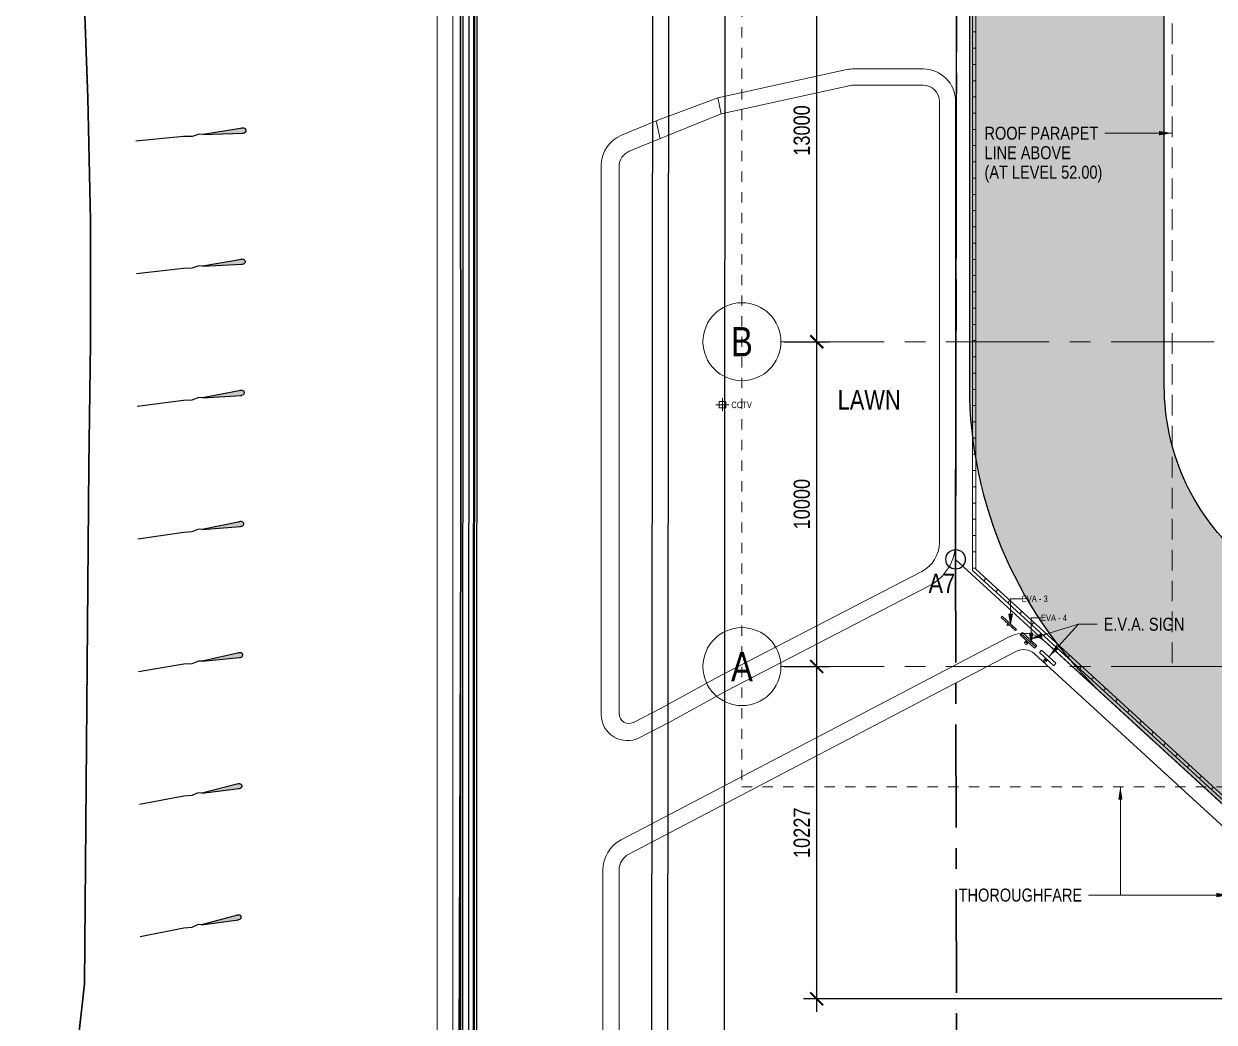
# Model space of a CAD drawing. Header units: millimetres. Extents: x 833576263 to 1668046980, y 817519639 to 1636103653.
# Drawn here: x 833941213 to 833977850, y 818025983 to 818056710 of the extents above; entities that cross this region are included whole.
import ezdxf
from ezdxf.enums import TextEntityAlignment as Align

# ---------------------------------------------------------------- set-up
doc = ezdxf.new("R2010")
doc.units = ezdxf.units.MM
doc.header["$LTSCALE"] = 100
doc.header["$MEASUREMENT"] = 0
for name, pattern in [('C160$0$Hidden', [9.525, 6.35, -3.175]), ('R_P_Grid$0$CENTER', [50.8, 31.75, -6.35, 6.35, -6.35]), ('R_P_LG$0$Dash', [6.35, 3.175, -3.175]), ('R_P_LG$0$HIDDEN', [9.525, 6.35, -3.175]), ('R_P_LG$0$HIDDEN2', [4.7625, 3.175, -1.5875]), ('R_site$0$B1_DASHED', [6.5, 1, 5, -0.5]), ('R_site$0$B1_HIDDEN', [5.5, 0, 5, -0.5])]:
    doc.linetypes.add(name, pattern=pattern)
doc.layers.get('Defpoints').update_dxf_attribs({"color": 170})
for name, color, linetype in [('C160$0$+C160', 6, 'C160$0$Hidden'), ('R_site$0$AUDIT_I_160808180252-0', 4, 'Continuous'), ('R_site$0$AUDIT_I_160808180252-11', 4, 'Continuous'), ('R_site$0$AUDIT_I_160808180252-2', 4, 'Continuous'), ('R_site$0$AUDIT_I_160808180252-3', 4, 'Continuous'), ('X-REF', 7, 'Continuous')]:
    doc.layers.add(name, color=color, linetype=linetype)
doc.layers.add('R_P_Grid$0$Defpoints-1', color=5, linetype='Continuous', plot=False)
for name, color, linetype, lineweight in [('R_P_Grid$0$RDA0251', 1, 'R_P_Grid$0$CENTER', 18), ('R_P_Grid$0$RDA0311', 1, 'Continuous', 25), ('R_P_Grid$0$RDA0312', 7, 'Continuous', 25), ('R_P_Grid$0$RDA9101_21A', 2, 'R_P_Grid$0$CENTER', 35), ('R_P_Grid$0$RDA9101_P46A', 2, 'R_P_Grid$0$CENTER', 35), ('R_P_Grid$0$RDA9102', 1, 'Continuous', 25), ('R_P_LG$0$4-LINE', 7, 'Continuous', 9), ('R_P_LG$0$A-ANNO-KEYN', 8, 'Continuous', 9), ('R_P_LG$0$G-CCTV', 80, 'Continuous', 13), ('R_P_LG$0$RDA04011', 4, 'Continuous', 25), ('R_P_LG$0$RDA04031', 3, 'Continuous', 25), ('R_P_LG$0$RDA0624', 7, 'Continuous', 13), ('R_P_LG$0$RDA2302', 7, 'R_P_LG$0$HIDDEN', 18), ('R_P_LG$0$RDA4702', 6, 'Continuous', 18), ('R_P_LG$0$RDA5803', 1, 'Continuous', 20), ('R_P_LG$0$RDA8201', 7, 'Continuous', 18), ('R_WKCD_PARK$0$000-PAV-Concrete-b', 1, 'Continuous', 25), ('R_WKCD_PARK$0$RDA9801', 7, 'Continuous', 18)]:
    doc.layers.add(name, color=color, linetype=linetype, lineweight=lineweight)
doc.layers.add('R_P_LG$0$UN-PLOT', color=7, linetype='Continuous', lineweight=18, plot=False)
doc.styles.add('R_P_Grid$0$ARIAL', font='arial.ttf', dxfattribs={"width": 0.8})
doc.styles.add('R_P_Grid$0$R_GRID', font='arial.ttf', dxfattribs={"width": 0.8})
doc.styles.add('R_P_LG$0$Arial', font='arial.ttf', dxfattribs={"width": 0.8})
doc.styles.add('R_P_LG$0$Arial_2', font='arial.ttf', dxfattribs={"width": 0.8, "height": 200})
doc.styles.add('R_P_LG$0$romans', font='arial.ttf', dxfattribs={"width": 0.8})
doc.linetypes.add('R_site$0$B1_BDYF', pattern='A,2.5,-0.5,[130,ltypeshp.shx,S=0.5,R=0,X=0,Y=0],-0.5', length=3.5)
doc.linetypes.add('R_site$0$B1_BDYWL', pattern='A,2.5,[1,B1000.shx,S=1,R=0,X=0,Y=0],2.5', length=5)
doc.dimstyles.new('R_P_Grid$0$GRID', dxfattribs={"dimscale": 200, "dimtxt": 2.5, "dimasz": 2, "dimexe": 2, "dimexo": 0.5, "dimgap": 1, "dimtad": 1, "dimdec": 0, "dimzin": 12, "dimdsep": 46, "dimtxsty": 'R_P_Grid$0$ARIAL', "dimblk": 'R_P_Grid$0$_ArchTick', "dimcen": 2, "dimdle": 2, "dimclrd": 256, "dimclre": 256, "dimclrt": 4, "dimadec": 3, "dimazin": 0, "dimtfac": 1, "dimtdec": 0, "dimtix": 1, "dimtmove": 2, "dimatfit": 3, "dimfxl": 1, "dimtolj": 1, "dimarcsym": 0})
doc.dimstyles.new('R_P_LG$0$M_200LA', dxfattribs={"dimscale": 200, "dimtxt": 2.5, "dimasz": 2, "dimexe": 0.8, "dimexo": 0, "dimgap": 0.75, "dimtad": 1, "dimdec": 0, "dimrnd": 1, "dimzin": 12, "dimdsep": 46, "dimtxsty": 'R_P_LG$0$romans', "dimcen": 2, "dimdle": 1, "dimclrd": 7, "dimclre": 7, "dimclrt": 4, "dimaunit": 1, "dimadec": 3, "dimazin": 0, "dimtfac": 1, "dimtdec": 0, "dimtix": 1, "dimtmove": 2, "dimatfit": 3, "dimfxl": 1, "dimtolj": 1, "dimlwd": 18, "dimlwe": 18, "dimarcsym": 0})

# ---------------------------------------------------------------- blocks, each defined once
blk = doc.blocks.new('R_P_Grid$0$mark-1')
at = {"linetype": 'Continuous'}
blk.add_circle((0, 0), 4, dxfattribs=at)
at = {"color": 3, "style": 'R_P_Grid$0$R_GRID', "width": 0.8}
blk.add_attdef('GRID', text='', height=3, dxfattribs=at).set_placement((0, 0), align=Align.MIDDLE_CENTER)
blk = doc.blocks.new('R_P_Grid$0$_ArchTick')
at = {"color": 0, "linetype": 'ByBlock', "const_width": 0.15}
blk.add_lwpolyline([(-0.5, -0.5), (0.5, 0.5)], dxfattribs=at)
blk = doc.blocks.new('*D87')
at = {"layer": 'Defpoints', "color": 0, "linetype": 'Continuous', "transparency": 16777216}
for p in [(833964515, 818059926.7), (833964515, 818046926.7), (833965615, 818046926.7)]:
    blk.add_point(p, dxfattribs=at)
at = {"layer": 'R_P_Grid$0$RDA0311', "linetype": 'Continuous', "lineweight": -2, "transparency": 16777216}
for p, q in [((833965615, 818060326.7), (833965615, 818046526.7)), ((833964615, 818059926.7), (833966015, 818059926.7)), ((833964615, 818046926.7), (833966015, 818046926.7))]:
    blk.add_line(p, q, dxfattribs=at)
at = {"layer": 'R_P_Grid$0$RDA0311', "linetype": 'Continuous', "lineweight": -2, "transparency": 16777216, "xscale": 400, "yscale": 400, "zscale": 400}
for p, rotation in [((833965615, 818059926.7), 89.99999999999994), ((833965615, 818046926.7), 269.9999999999999)]:
    blk.add_blockref('R_P_Grid$0$_ArchTick', p, dxfattribs=dict(at, rotation=rotation))
at = {"layer": 'R_P_Grid$0$RDA0311', "color": 4, "linetype": 'Continuous', "transparency": 16777216, "insert": (833965159.543, 818053426.7), "char_height": 500, "attachment_point": 5, "rotation": 90, "style": 'R_P_Grid$0$ARIAL'}
blk.add_mtext('\\A1;13000', dxfattribs=at)
blk = doc.blocks.new('*D90')
at = {"layer": 'Defpoints', "color": 0, "linetype": 'Continuous', "transparency": 16777216}
for p in [(833964515, 818046927), (833964515, 818036927), (833965615, 818036927)]:
    blk.add_point(p, dxfattribs=at)
at = {"layer": 'R_P_Grid$0$RDA0311', "linetype": 'Continuous', "lineweight": -2, "transparency": 16777216}
for p, q in [((833965615, 818047327), (833965615, 818036527)), ((833964615, 818046927), (833966015, 818046927)), ((833964615, 818036927), (833966015, 818036927))]:
    blk.add_line(p, q, dxfattribs=at)
at = {"layer": 'R_P_Grid$0$RDA0311', "linetype": 'Continuous', "lineweight": -2, "transparency": 16777216, "xscale": 400, "yscale": 400, "zscale": 400}
for p, rotation in [((833965615, 818046927), 89.99999999999994), ((833965615, 818036927), 269.9999999999999)]:
    blk.add_blockref('R_P_Grid$0$_ArchTick', p, dxfattribs=dict(at, rotation=rotation))
at = {"layer": 'R_P_Grid$0$RDA0311', "color": 4, "linetype": 'Continuous', "transparency": 16777216, "insert": (833965160, 818041927), "char_height": 500, "attachment_point": 5, "rotation": 90, "style": 'R_P_Grid$0$ARIAL'}
blk.add_mtext('\\A1;10000', dxfattribs=at)
blk = doc.blocks.new('*D92')
at = {"layer": 'Defpoints', "color": 0, "linetype": 'Continuous', "transparency": 16777216}
for p in [(833964515, 818036927), (833965615, 818026700), (833984641, 818026700)]:
    blk.add_point(p, dxfattribs=at)
at = {"layer": 'R_P_Grid$0$RDA0312', "linetype": 'Continuous', "lineweight": -2, "transparency": 16777216}
for p, q in [((833965615, 818037327), (833965615, 818026300)), ((833964615, 818036927), (833966015, 818036927)), ((833984541, 818026700), (833965215, 818026700))]:
    blk.add_line(p, q, dxfattribs=at)
at = {"layer": 'R_P_Grid$0$RDA0312', "linetype": 'Continuous', "lineweight": -2, "transparency": 16777216, "xscale": 400, "yscale": 400, "zscale": 400}
for p, rotation in [((833965615, 818036927), 89.99999999999994), ((833965615, 818026700), 269.9999999999999)]:
    blk.add_blockref('R_P_Grid$0$_ArchTick', p, dxfattribs=dict(at, rotation=rotation))
at = {"layer": 'R_P_Grid$0$RDA0312', "color": 4, "linetype": 'Continuous', "transparency": 16777216, "insert": (833965160, 818031813), "char_height": 500, "attachment_point": 5, "rotation": 90, "style": 'R_P_Grid$0$ARIAL'}
blk.add_mtext('\\A1;10227', dxfattribs=at)
blk = doc.blocks.new('R_site$0$SLOPE')
at = {"linetype": 'Continuous'}
h = blk.add_hatch(color=0, dxfattribs=at)
edge = h.paths.add_edge_path()
edge.add_line((3.584, 0.004), (0.306, 0.415))
edge.add_ellipse((0.3, 0.005), major_axis=(0, 0.41), ratio=0.731707, start_angle=358.84129, end_angle=551.22432)
edge.add_line((0.3, -0.404), (3.584, 0.004))
at = {"color": 0, "linetype": 'Continuous'}
for p, q in [((3.584, 0.004), (0.3, 0.416)), ((0.3, -0.404), (3.584, 0.004)), ((3.584, 0.004), (3.884, -0.136)), ((3.884, -0.136), (4.484, 0.144)), ((4.484, 0.144), (5.184, 0.004)), ((5.184, 0.004), (9.132, 0.004))]:
    blk.add_line(p, q, dxfattribs=at)
blk.add_ellipse((0.3, 0.005), major_axis=(0, 0.41), ratio=0.731707, start_param=6.120326, end_param=9.620679, dxfattribs=at)
blk = doc.blocks.new('R_site$0$11nw23d')
at = {"layer": 'Defpoints', "linetype": 'R_site$0$B1_HIDDEN', "flags": 128}
blk.add_lwpolyline([(833949.82311, 818000), (833949.86122, 818041.81839), (833949.89754, 818081.66776), (833949.9659, 818085.16569), (833957.48919, 818117.09709)], dxfattribs=at)
at = {"layer": 'R_site$0$AUDIT_I_160808180252-11', "linetype": 'R_site$0$B1_BDYF', "lineweight": 30, "flags": 128}
blk.add_lwpolyline([(833954.64079, 818000), (833954.56824, 818011.93269), (833954.659, 818040.77465), (833954.6532, 818062.46147), (833954.63215, 818067.22192), (833954.61248, 818086.23424), (833954.73708, 818098.29117), (833955.42018, 818105.46765), (833957.90503, 818119.6845), (833961.61051, 818133.71195), (833966.64764, 818147.22003), (833969.55215, 818153.77363), (833972.87706, 818160.16458), (833980.42414, 818172.34489), (833987.63203, 818182.12295), (833992.22883, 818187.58831), (833997.06438, 818192.8834), (834006.85398, 818203.52623), (834007.90837, 818205.69108), (834009.09458, 818209.91908), (834009.33048, 818212.41383), (834009.55239, 818226.76886), (834009.74949, 818241.20955), (834010.30904, 818258.03773), (834010.93649, 818267.55286), (834011.9209, 818269.67849), (834014.39855, 818270.21657), (834033.52259, 818270.2379), (834046.97889, 818270.25362), (834067.96169, 818270.28572), (834086.32568, 818270.28035), (834105.61318, 818270.30927), (834136.85695, 818270.33781), (834173.07975, 818270.36903), (834194.52507, 818270.40068), (834207.14248, 818270.41907), (834228.19873, 818270.44484), (834241.06195, 818270.44867), (834241.73289, 818271.99656), (834242.76597, 818273.53799), (834261.69399, 818301.20976), (834276.46658, 818322.4062), (834286.02785, 818336.40797), (834288.22113, 818338.96337), (834296.28985, 818333.60176), (834310.73259, 818353.23684), (834332.20546, 818384.61572), (834332.22271, 818384.64092)], dxfattribs=at)
at = {"layer": 'R_site$0$AUDIT_I_160808180252-2', "linetype": 'R_site$0$B1_DASHED', "lineweight": 30, "flags": 128}
blk.add_lwpolyline([(833943.35888, 818000), (833943.40153, 818000.20757), (833942.22322, 818019.57336), (833943.07663, 818027.16014), (833943.20971, 818043.11117), (833943.26819, 818046.88485), (833943.26077, 818050.65897), (833943.18747, 818054.43239), (833943.04829, 818058.20396), (833942.84329, 818061.97252), (833942.8168, 818062.06411), (833942.803, 818062.11216), (833942.78925, 818062.16024), (833942.77556, 818062.20833), (833942.76193, 818062.25643), (833942.74836, 818062.30456), (833942.73485, 818062.3527), (833942.72139, 818062.40085), (833942.708, 818062.44902), (833942.69466, 818062.49721), (833942.68138, 818062.54542), (833942.66816, 818062.59364), (833942.655, 818062.64187), (833942.6419, 818062.69013), (833942.62885, 818062.7384), (833942.61587, 818062.78668), (833942.60294, 818062.83498), (833942.59008, 818062.8833), (833942.57727, 818062.93163), (833942.56452, 818062.97997), (833942.55183, 818063.02834), (833942.5392, 818063.07672), (833942.52662, 818063.12511), (833942.51411, 818063.17352), (833942.50165, 818063.22194), (833942.48926, 818063.27038), (833942.47692, 818063.31883), (833942.46464, 818063.3673), (833942.45242, 818063.41579), (833942.44026, 818063.46429), (833942.42816, 818063.5128), (833942.41612, 818063.56133), (833942.40414, 818063.60987), (833942.39221, 818063.65843), (833942.38035, 818063.707), (833942.36854, 818063.75559), (833942.35679, 818063.80419), (833942.34511, 818063.8528), (833942.33348, 818063.90143), (833942.32191, 818063.95007), (833942.3104, 818063.99873), (833942.29895, 818064.0474), (833942.28756, 818064.09609), (833942.27622, 818064.14479), (833942.26495, 818064.1935), (833942.25374, 818064.24222), (833942.24258, 818064.29096), (833942.23149, 818064.33972), (833942.22045, 818064.38848), (833942.20948, 818064.43727), (833942.19856, 818064.48606), (833942.1877, 818064.53487), (833942.1769, 818064.58369), (833942.16617, 818064.63252), (833942.15549, 818064.68137), (833942.14487, 818064.73022), (833942.13431, 818064.7791), (833942.1238, 818064.82798), (833942.11336, 818064.87688), (833942.10298, 818064.92579), (833942.09266, 818064.97471), (833942.0824, 818065.02365), (833942.07219, 818065.0726), (833942.06205, 818065.12156), (833942.05197, 818065.17053), (833942.04194, 818065.21951), (833942.03198, 818065.26851), (833942.02207, 818065.31752), (833942.01223, 818065.36654), (833942.00244, 818065.41557), (833941.99271, 818065.46462), (833941.98305, 818065.51367), (833941.97344, 818065.56274), (833941.96389, 818065.61182), (833941.95441, 818065.66091), (833941.94498, 818065.71002), (833941.93561, 818065.75913), (833941.9263, 818065.80826), (833941.91705, 818065.8574), (833941.90786, 818065.90654), (833941.89874, 818065.9557), (833941.88967, 818066.00487), (833941.88066, 818066.05406), (833941.87171, 818066.10325), (833941.86282, 818066.15245), (833941.85399, 818066.20167), (833941.84522, 818066.25089), (833941.83651, 818066.30013), (833941.82786, 818066.34937), (833941.81927, 818066.39863), (833941.81074, 818066.4479), (833941.80227, 818066.49717), (833941.79386, 818066.54646), (833941.78551, 818066.59576), (833941.77722, 818066.64507), (833941.76899, 818066.69439), (833941.76082, 818066.74371), (833941.75271, 818066.79305), (833941.74466, 818066.8424), (833941.73668, 818066.89176), (833941.72875, 818066.94112), (833941.72088, 818066.9905), (833941.71307, 818067.03989), (833941.70532, 818067.08928), (833941.69763, 818067.13869), (833941.69, 818067.1881), (833941.68243, 818067.23753), (833941.67492, 818067.28696), (833941.66747, 818067.3364), (833941.66009, 818067.38585), (833941.65276, 818067.43531), (833941.64549, 818067.48478), (833941.63828, 818067.53426), (833941.63113, 818067.58375), (833941.62405, 818067.63324), (833941.61702, 818067.68275), (833941.61005, 818067.73226), (833941.60315, 818067.78178), (833941.5963, 818067.83131), (833941.58951, 818067.88084), (833941.58279, 818067.93039), (833941.57612, 818067.97994), (833941.56952, 818068.02951), (833941.56297, 818068.07908), (833941.55649, 818068.12865), (833941.55006, 818068.17824), (833941.5437, 818068.22783), (833941.5374, 818068.27743), (833941.53115, 818068.32704), (833941.52497, 818068.37666), (833941.51885, 818068.42628), (833941.51279, 818068.47591), (833941.50679, 818068.52555), (833941.50084, 818068.5752), (833941.49496, 818068.62485), (833941.48914, 818068.67451), (833941.48338, 818068.72418), (833941.47768, 818068.77385), (833941.47205, 818068.82353), (833941.46647, 818068.87322), (833941.46095, 818068.92292), (833941.45549, 818068.97262), (833941.45009, 818069.02232), (833941.44476, 818069.07204), (833941.43948, 818069.12176), (833941.43427, 818069.17149), (833941.42911, 818069.22122), (833941.42402, 818069.27096), (833941.41898, 818069.32071), (833941.41401, 818069.37046), (833941.4091, 818069.42022), (833941.40425, 818069.46998), (833941.39945, 818069.51975), (833941.39472, 818069.56953), (833941.39005, 818069.61931), (833941.38544, 818069.66909), (833941.38089, 818069.71889), (833941.3764, 818069.76869), (833941.37198, 818069.81849), (833941.36761, 818069.8683), (833941.3633, 818069.91811), (833941.35906, 818069.96793), (833941.35487, 818070.01776), (833941.35075, 818070.06759), (833941.34668, 818070.11742), (833941.34268, 818070.16726), (833941.33873, 818070.2171), (833941.33485, 818070.26695), (833941.33103, 818070.31681), (833941.32727, 818070.36666), (833941.32357, 818070.41653), (833941.31993, 818070.46639), (833941.31635, 818070.51627), (833941.31283, 818070.56614), (833941.30937, 818070.61602), (833941.30598, 818070.66591), (833941.30264, 818070.7158), (833941.29937, 818070.76569), (833941.29615, 818070.81559), (833941.293, 818070.86549), (833941.2899, 818070.91539), (833941.28687, 818070.9653), (833941.2839, 818071.01521), (833941.28099, 818071.06512), (833941.27814, 818071.11504), (833941.27535, 818071.16497), (833941.27262, 818071.21489), (833941.26995, 818071.26482), (833941.26735, 818071.31475), (833941.2648, 818071.36469), (833941.26231, 818071.41462), (833941.25989, 818071.46457), (833941.25752, 818071.51451), (833941.25522, 818071.56446), (833941.25298, 818071.61441), (833941.2508, 818071.66436), (833941.24868, 818071.71431), (833941.24662, 818071.76427), (833941.24462, 818071.81423), (833941.24268, 818071.86419), (833941.2408, 818071.91416), (833941.23898, 818071.96413), (833941.23723, 818072.01409), (833941.23553, 818072.06407), (833941.2339, 818072.11404), (833941.23232, 818072.16401), (833941.23081, 818072.21399), (833941.22936, 818072.26397), (833941.22797, 818072.31395), (833941.22664, 818072.36393), (833941.22537, 818072.41392), (833941.22416, 818072.4639), (833941.22301, 818072.51389), (833941.22192, 818072.56388), (833941.2209, 818072.61387), (833941.21993, 818072.66386), (833941.21903, 818072.71385), (833941.21818, 818072.76384), (833941.2174, 818072.81384), (833941.21668, 818072.86383), (833941.21602, 818072.91383), (833941.21542, 818072.96382), (833941.21488, 818073.01382), (833941.2144, 818073.06382), (833941.21398, 818073.11382), (833941.21362, 818073.16381), (833941.21333, 818073.21381), (833941.21309, 818073.26381), (833941.21292, 818073.31381), (833941.2128, 818073.36381), (833941.21275, 818073.41381), (833941.21276, 818073.46381), (833941.21283, 818073.51381), (833941.21296, 818073.56381), (833941.21315, 818073.61381), (833941.2134, 818073.66381), (833941.21371, 818073.71381), (833941.21409, 818073.76381), (833941.21452, 818073.81381), (833941.21501, 818073.86381), (833941.21557, 818073.9138), (833941.21619, 818073.9638), (833941.21686, 818074.01379), (833941.2176, 818074.06379), (833941.2184, 818074.11378), (833941.21926, 818074.16377), (833941.22018, 818074.21377), (833941.22116, 818074.26376), (833941.22221, 818074.31375), (833941.22331, 818074.36373), (833941.22447, 818074.41372), (833941.2257, 818074.4637), (833941.22698, 818074.51369), (833941.22833, 818074.56367), (833941.22974, 818074.61365), (833941.23121, 818074.66363), (833941.23274, 818074.71361), (833941.23433, 818074.76358), (833941.23598, 818074.81355), (833941.23769, 818074.86352), (833941.23946, 818074.91349), (833941.24129, 818074.96346), (833941.24319, 818075.01342), (833941.24514, 818075.06338), (833941.24716, 818075.11334), (833941.24923, 818075.1633), (833941.25137, 818075.21325), (833941.25357, 818075.26321), (833941.25583, 818075.31316), (833941.25815, 818075.3631), (833941.26053, 818075.41304), (833941.26297, 818075.46299), (833941.26547, 818075.51292), (833941.26803, 818075.56286), (833941.27066, 818075.61279), (833941.27334, 818075.66272), (833941.27609, 818075.71264), (833941.27889, 818075.76256), (833941.28176, 818075.81248), (833941.28469, 818075.86239), (833941.35061, 818075.93478), (833941.38395, 818075.97204), (833941.41708, 818076.00949), (833941.44997, 818076.04715), (833941.48265, 818076.08499), (833941.5151, 818076.12303), (833941.54732, 818076.16126), (833941.57932, 818076.19969), (833941.61109, 818076.2383), (833941.64263, 818076.27709), (833941.67393, 818076.31608), (833941.70501, 818076.35525), (833941.73586, 818076.3946), (833941.76647, 818076.43413), (833941.79684, 818076.47385), (833941.82698, 818076.51374), (833941.85689, 818076.55382), (833941.88655, 818076.59407), (833941.91598, 818076.63449), (833941.94516, 818076.67509), (833941.97411, 818076.71586), (833942.00281, 818076.7568), (833942.03127, 818076.79791), (833942.05948, 818076.83919), (833942.08745, 818076.88063), (833942.11518, 818076.92224), (833942.14265, 818076.96401), (833942.16988, 818077.00595), (833942.19686, 818077.04805), (833942.22359, 818077.0903), (833942.25007, 818077.13271), (833942.2763, 818077.17528), (833942.30227, 818077.21801), (833942.328, 818077.26088), (833942.35346, 818077.30391), (833942.37867, 818077.34709), (833942.40363, 818077.39042), (833942.42832, 818077.43389), (833942.45276, 818077.47751), (833942.47694, 818077.52128), (833942.50087, 818077.56518), (833942.52453, 818077.60923), (833942.54792, 818077.65342), (833942.57106, 818077.69774), (833942.59393, 818077.74221), (833942.61654, 818077.7868), (833942.63889, 818077.83153), (833942.66097, 818077.87639), (833942.68278, 818077.92138), (833942.70433, 818077.9665), (833942.7256, 818078.01175), (833942.74661, 818078.05712), (833942.76735, 818078.10262), (833942.78782, 818078.14823), (833942.80802, 818078.19397), (833942.82795, 818078.23983), (833942.84761, 818078.2858), (833942.86699, 818078.33189), (833942.8861, 818078.3781), (833942.90494, 818078.42441), (833942.9235, 818078.47084), (833942.94178, 818078.51738), (833942.95979, 818078.56402), (833942.97753, 818078.61077), (833942.99498, 818078.65762), (833943.01216, 818078.70458), (833943.02906, 818078.75164), (833943.04568, 818078.79879), (833943.06202, 818078.84605), (833943.07808, 818078.8934), (833943.09385, 818078.94085), (833943.10935, 818078.98838), (833943.12457, 818079.03601), (833943.1395, 818079.08373), (833943.15415, 818079.13154), (833943.16851, 818079.17943), (833943.1826, 818079.2274), (833943.19639, 818079.27546), (833943.20991, 818079.3236), (833943.22313, 818079.37182), (833943.23607, 818079.42012), (833943.24873, 818079.46849), (833943.2611, 818079.51693), (833943.27318, 818079.56545), (833943.28497, 818079.61404), (833943.29647, 818079.6627), (833943.30769, 818079.71143), (833943.31861, 818079.76022), (833943.32925, 818079.80907), (833943.3396, 818079.85799), (833943.34966, 818079.90697), (833943.35942, 818079.95601), (833943.3689, 818080.0051), (833943.37809, 818080.05425), (833943.38698, 818080.10345), (833943.39558, 818080.1527), (833943.40389, 818080.20201), (833943.41191, 818080.25136), (833943.41964, 818080.30076), (833943.42707, 818080.35021), (833943.43421, 818080.39969), (833943.44105, 818080.44922), (833943.4476, 818080.49879), (833943.45386, 818080.5484), (833943.45983, 818080.59804), (833943.4655, 818080.64772), (833943.47087, 818080.69743), (833943.47595, 818080.74717), (833943.48074, 818080.79694), (833943.48523, 818080.84674), (833943.48942, 818080.89656), (833943.49332, 818080.94641), (833943.49693, 818080.99628), (833943.50024, 818081.04617), (833943.50325, 818081.09608), (833943.50597, 818081.146), (833943.50839, 818081.19595), (833943.51052, 818081.2459), (833943.51235, 818081.29587), (833943.51388, 818081.34584), (833943.51512, 818081.39583), (833943.51606, 818081.44582), (833943.5167, 818081.49582), (833943.51705, 818081.54581), (833943.5171, 818081.59581), (833943.51686, 818081.64581), (833943.51632, 818081.69581), (833943.51548, 818081.7458), (833943.51435, 818081.79579), (833943.51292, 818081.84577), (833943.51119, 818081.89574), (833943.50917, 818081.9457), (833943.50685, 818081.99564), (833943.50424, 818082.04558), (833943.50133, 818082.09549), (833943.49813, 818082.14539), (833943.49463, 818082.19527), (833943.49083, 818082.24512), (833943.48674, 818082.29495), (833943.48235, 818082.34476), (833943.47767, 818082.39454), (833943.47269, 818082.44429), (833943.46742, 818082.49401), (833943.46185, 818082.5437), (833943.45599, 818082.59336), (833943.44984, 818082.64298), (833943.44339, 818082.69256), (833943.43665, 818082.7421), (833943.42961, 818082.79161), (833943.42228, 818082.84107), (833943.41466, 818082.89048), (833943.40675, 818082.93985)], dxfattribs=at)
at = {"layer": 'R_site$0$AUDIT_I_160808180252-3', "linetype": 'R_site$0$B1_HIDDEN', "flags": 128}
blk.add_lwpolyline([(833949.82311, 818000), (833949.86122, 818041.81839), (833949.89754, 818081.66776), (833949.9659, 818085.16569), (833951.8378, 818103.1771)], dxfattribs=at)
at = {"layer": 'R_site$0$AUDIT_I_160808180252-0', "linetype": 'Continuous', "lineweight": 20}
for p, xscale, yscale, rotation in [((833948.058, 818053.4332), 0.374251715578917, 0.1871258577894585, 185.6310728269523), ((833948.03279, 818049.39921), 0.3695795006570302, 0.1847897503285151, 186.5199800558286), ((833948.00758, 818045.36522), 0.3650167907723766, 0.1825083953861883, 187.4310448190113), ((833947.98236, 818041.33124), 0.3605270842458762, 0.1802635421229381, 188.3659772573509), ((833947.95715, 818037.29725), 0.3561833844356828, 0.1780916922178414, 189.3240432000986), ((833947.93194, 818033.26326), 0.3518761863045703, 0.1759380931522852, 190.3050537778976), ((833947.90673, 818029.22927), 0.3477149948897637, 0.1738574974448819, 191.310038636101)]:
    blk.add_blockref('R_site$0$SLOPE', p, dxfattribs=dict(at, xscale=xscale, yscale=yscale, rotation=rotation))
blk = doc.blocks.new('R_site')
at = {"layer": 'Defpoints', "flags": 128}
blk.add_lwpolyline([(834176136, 818164363), (834130474, 818097144), (834116993, 818077299), (834114839, 818072797), (834112948, 818068179), (834111324, 818063460), (834109974, 818058655), (834108902, 818053781), (834108111, 818048853), (834107605, 818043888), (834107384, 818038902), (834107449, 818033912), (834107801, 818028934), (834108000, 818027127), (833984641, 818026700), (833969890, 818040227), (833969928, 818062443), (833969964, 818084414), (833970930, 818097534), (833973343, 818111639), (833977020, 818125729), (833981574, 818138095)], dxfattribs=at)
at = {"linetype": 'R_site$0$B1_BDYWL', "lineweight": 5, "xscale": 1000, "yscale": 1000, "zscale": 1000}
blk.add_blockref('R_site$0$11nw23d', (0, 0), dxfattribs=at)
blk = doc.blocks.new('R_WKCD_PARK')
at = {"layer": 'R_WKCD_PARK$0$000-PAV-Concrete-b', "flags": 128}
blk.add_lwpolyline([(833955638, 817853524), (833954766, 817865400), (833954661, 817879821), (833954661, 818096870)], dxfattribs=at)
at = {"layer": 'R_WKCD_PARK$0$RDA9801'}
for p, q in [((833953937, 818098671), (833953937, 818015923)), ((833954419, 818098642), (833954419, 818015923)), ((833962569, 818054432), (833966548, 818055300)), ((833968891, 818055322), (833966762, 818055323)), ((833962676, 818053943), (833966655, 818054812)), ((833968893, 818054822), (833966762, 818054823)), ((833960677, 818053721), (833962569, 818054432)), ((833962569, 818054432), (833962676, 818053943)), ((833959846, 818052787), (833962676, 818053943)), ((833960677, 818053721), (833960796, 818053175)), ((833959598, 818031596), (833971518, 818037837)), ((833972658, 818037688), (833984175, 818027127)), ((833959830, 818031153), (833971750, 818037394)), ((833972320, 818037320), (833983675, 818026907)), ((833959035, 818016368), (833959035, 818030666)), ((833959535, 818016368), (833959535, 818030666))]:
    blk.add_line(p, q, dxfattribs=at)
for points in [[(833969890, 818054322), (833969890, 818040745, -0.280421), (833969079, 818039412), (833962837, 818036185), (833961085, 818035220), (833960153, 818034738, -0.561943), (833958985, 818035449), (833958985, 818052358, -0.304652), (833959607, 818053283), (833960677, 818053721)], [(833959535, 818052324), (833959535, 818035475, 0.561943), (833959973, 818035208), (833960850, 818035661), (833962602, 818036626), (833968851, 818039857, 0.280397), (833969392, 818040746), (833969393, 818054322)], [(833969870, 818008938, 0.405187), (833974231, 818013435), (833974231, 818017627, -0.414214), (833982731, 818026127), (833983675, 818026127)]]:
    blk.add_lwpolyline(points, format="xyb", dxfattribs=at)
for centre, radius, start, end in [((833966762, 818054323, 0), 1000, 89.952, 102.3128), ((833968890, 818054322, 0), 1000, 0, 89.952), ((833966762, 818054323, 0), 500, 89.952, 102.3128), ((833968893, 818054322, 0), 500, 359.995, 89.952), ((833960035, 818052324), 500, 112.2261, 180), ((833971982, 818036951, 0), 1000, 47.4785, 117.636), ((833971982, 818036951, 0), 500, 47.4785, 117.636), ((833960085, 818030666, 0), 1050, 117.636, 180), ((833960085, 818030666, 0), 550, 117.636, 180)]:
    blk.add_arc(centre, radius, start, end, dxfattribs=at)
blk = doc.blocks.new('R_P_LG$0$R_LG_EX-furn_ORG_dwg_CCTV-11552149-LG_F _5_000 Mpd_')
at = {"layer": 'R_P_LG$0$G-CCTV', "flags": 128}
for points in [[(-200, 0), (0, 0), (0, -200)], [(0, 200), (0, 0), (200, 0)]]:
    blk.add_lwpolyline(points, dxfattribs=at)
blk.add_lwpolyline([(-100, 100), (100, 100), (100, -100), (-100, -100)], close=True, dxfattribs=at)
at = {"layer": 'R_P_LG$0$G-CCTV', "insert": (274, 95), "char_height": 200, "width": 719.87, "attachment_point": 1, "line_spacing_factor": 0.941778, "style": 'R_P_LG$0$Arial_2'}
blk.add_mtext('CCTV', dxfattribs=at)
blk = doc.blocks.new('R_P_LG$0$P46A_EVA_POST_NO PARKING SIGN - EVA-3 Two Side-10180051-LG_F _5_000 Mpd_')
at = {"layer": 'R_P_LG$0$4-LINE'}
for p, q in [((300, -30), (-300, -30)), ((-300, -30), (-300, -80)), ((-300, -80), (300, -80)), ((300, -80), (300, -30))]:
    blk.add_line(p, q, dxfattribs=at)
for start, end in [(0, 180), (180, 0)]:
    blk.add_arc((0, 0), 25, start, end, dxfattribs=at)
blk = doc.blocks.new('R_P_LG$0$P46A_EVA_POST_ROUTE SITE - EVA-4-10198987-LG_F _5_000 Mpd_')
at = {"layer": 'R_P_LG$0$4-LINE'}
for p, q in [((300, -30), (-300, -30)), ((-300, -30), (-300, -80)), ((-300, -80), (300, -80)), ((300, -80), (300, -30))]:
    blk.add_line(p, q, dxfattribs=at)
for start, end in [(0, 180), (180, 0)]:
    blk.add_arc((0, 0), 25, start, end, dxfattribs=at)
blk = doc.blocks.new('R_P_LG$0$A$C2FB5719A')
at = {"layer": 'R_P_LG$0$A-ANNO-KEYN'}
for points in [[(833971586, 818038239), (833971639, 818038539), (833971533, 818038539)], [(833972217, 818037651), (833972270, 818037951), (833972164, 818037951)]]:
    blk.add_hatch(color=256, dxfattribs=at).paths.add_polyline_path(points, flags=0)
for p, q in [((833971586, 818039010), (833971926, 818039010)), ((833971586, 818038239), (833971586, 818039010)), ((833971639, 818038539), (833971533, 818038539)), ((833971533, 818038539), (833971586, 818038239)), ((833971586, 818038239), (833971639, 818038539)), ((833972217, 818038423), (833972517, 818038423)), ((833972217, 818037651), (833972217, 818038423)), ((833972270, 818037951), (833972164, 818037951)), ((833972164, 818037951), (833972217, 818037651)), ((833972217, 818037651), (833972270, 818037951))]:
    blk.add_line(p, q, dxfattribs=at)
at = {"layer": 'R_P_LG$0$4-LINE', "rotation": 137.4784741111374}
for name, p in [('R_P_LG$0$P46A_EVA_POST_NO PARKING SIGN - EVA-3 Two Side-10180051-LG_F _5_000 Mpd_', (833971492, 818038215)), ('R_P_LG$0$P46A_EVA_POST_ROUTE SITE - EVA-4-10198987-LG_F _5_000 Mpd_', (833972081, 818037675))]:
    blk.add_blockref(name, p, dxfattribs=at)
at = {"layer": 'R_P_LG$0$A-ANNO-KEYN', "char_height": 200, "width": 955.61, "attachment_point": 1, "style": 'R_P_LG$0$Arial_2'}
for s, insert in [('EVA - 3', (833971926, 818039114)), ('EVA - 4', (833972517, 818038527))]:
    blk.add_mtext(s, dxfattribs=dict(at, insert=insert))
blk = doc.blocks.new('R_P_LG$0$A$C42395E31')
at = {"layer": 'R_P_LG$0$4-LINE'}
blk.add_blockref('R_P_LG$0$A$C2FB5719A', (0, 0), dxfattribs=at)
blk = doc.blocks.new('R_P_LG$0$A$C75553344')
at = {"layer": 'Defpoints', "color": 5, "linetype": 'R_P_LG$0$HIDDEN2'}
blk.add_circle((0, 0), 25, dxfattribs=at)
at = {"layer": 'R_P_LG$0$RDA8201'}
blk.add_lwpolyline([(-300, 30), (300, 30), (300, 130), (-300, 130)], close=True, dxfattribs=at)
blk.add_circle((0, -25), 50, dxfattribs=at)
blk = doc.blocks.new('C160')
at = {"layer": 'C160$0$+C160'}
for points in [[(834254.529, 817753.956), (834210.283, 817753.895), (834162.651, 817753.623), (834160.744, 817753.995), (834157.916, 817753.361), (834107.512, 817754.565), (834105.198, 817754.977), (834099.331, 817758.641), (834095.064, 817760.806), (834078.175, 817762.115), (834050.169, 817755.142), (834048.03, 817756.03, -0.065281), (834033.662, 817764.332, -0.019968), (834000.397, 817792.025, -0.029895), (833985.19, 817807.494, -0.021438), (833974.808, 817820.486, -0.020879), (833958.722, 817844.532, -0.129185), (833955.638, 817853.524), (833954.765, 817865.4), (833954.661, 817879.821), (833954.757, 818098.296, -0.191627), (834003.641, 818199.362, 0.20608), (834009.317, 818211.982), (834009.949, 818250.911)], [(833955.043, 818011.098), (833955.081, 818098.284, -0.191607), (834003.86, 818199.123, 0.20608), (834009.641, 818211.977), (834010.273, 818250.899), (834011.173, 818266.207), (834011.248, 818267.477), (834012.167, 818269.425), (834014.405, 818269.895), (834019.193, 818269.908), (834241.277, 818270.135), (834241.909, 818271.931), (834252.429, 818287.138)], [(834252.306, 818287.222), (834241.776, 818271.999), (834241.171, 818270.284), (834019.193, 818270.057), (834014.389, 818270.044), (834012.063, 818269.556), (834011.101, 818267.515), (834011.025, 818266.216), (834010.124, 818250.905), (834009.492, 818211.979, -0.20608), (834003.759, 818199.233, 0.191616), (833954.932, 818098.29), (833954.894, 818011.098)], [(833955.079, 818011.098), (833955.117, 818098.283, -0.191605), (834003.884, 818199.097, 0.20608), (834009.677, 818211.976), (834010.309, 818250.898), (834011.209, 818266.205), (834011.284, 818267.468), (834012.191, 818269.394), (834014.409, 818269.859), (834019.193, 818269.872), (834241.302, 818270.099), (834241.942, 818271.914), (834252.458, 818287.118)], [(834252.508, 818287.084), (834241.996, 818271.887), (834241.345, 818270.039), (834019.194, 818269.812), (834014.415, 818269.799), (834012.233, 818269.341), (834011.343, 818267.453), (834011.269, 818266.202), (834010.369, 818250.896), (834009.737, 818211.975, -0.20608), (834003.924, 818199.053, 0.191601), (833955.177, 818098.281), (833955.139, 818011.098)], [(834067.817, 818025.074, 0.033277), (834021.415, 818016.31, -0.05618), (833969.356, 818008.922, -0.422971), (833961.023, 818017.028), (833961.108, 818095.795), (833961.155, 818098.129), (833961.806, 818104.677), (833962.151, 818106.919), (833962.747, 818110.7)]]:
    blk.add_lwpolyline(points, format="xyb", dxfattribs=at)
blk.add_lwpolyline([(833962.241, 818110.7), (833961.657, 818106.996), (833961.31, 818104.74), (833960.655, 818098.159), (833960.608, 818095.801), (833960.523, 818017.033)], dxfattribs=at)
at = {"layer": 'Defpoints', "color": 5, "linetype": 'C160$0$Hidden'}
blk.add_lwpolyline([(834254.409, 817762.013), (834210.254, 817761.952), (834163.406, 817761.685), (834160.628, 817762.226), (834157.119, 817761.439), (834108.319, 817762.605), (834108.144, 817762.636), (834103.295, 817765.664), (834097.282, 817768.715), (834077.496, 817770.249), (834050.805, 817763.603, -0.063743), (834038.566, 817770.725, -0.019968), (834005.795, 817798.006, -0.029895), (833991.263, 817812.789, -0.021438), (833981.312, 817825.241, -0.021013), (833965.506, 817848.883, -0.132471), (833963.674, 817854.115), (833962.82, 817865.725), (833962.718, 817879.849), (833962.814, 818098.001, -0.191115), (834009.083, 818193.421, 0.20608), (834017.373, 818211.851), (834018.002, 818250.609)], format="xyb", dxfattribs=at)
blk = doc.blocks.new('R_P_Grid')
at = {"layer": 'R_P_Grid$0$Defpoints-1'}
blk.add_lwpolyline([(834116993, 818077298.7), (834126573.4, 818091401.7), (834130474, 818097143.7), (834143758.4, 818116699.7), (833974486.8, 818116699.7, 0.0534924), (833969964, 818084413.7), (833969890, 818040226.7), (833984641, 818026700), (834067586.5, 818026987.1), (834108001, 818027127, -0.1498646)], format="xyb", close=True, dxfattribs=at)
at = {"layer": 'R_P_Grid$0$RDA0251'}
for p, q in [((833964515, 818046926.7), (834072885.2, 818046926.7)), ((833964515, 818036926.7), (834072885.2, 818036926.7))]:
    blk.add_line(p, q, dxfattribs=at)
at = {"layer": 'R_P_Grid$0$RDA9101_21A'}
blk.add_lwpolyline([(834116993, 818077298.7), (834130474, 818097143.7), (834143758.4, 818116699.7), (833974486.8, 818116699.7, 0.0534924), (833969964, 818084413.7), (833969890, 818040226.7), (833984641, 818026700), (834067586.5, 818026987.1), (834108001, 818027127, -0.1498646)], format="xyb", close=True, dxfattribs=at)
at = {"layer": 'R_P_Grid$0$RDA9101_P46A'}
blk.add_lwpolyline([(834116993, 818077298.7), (834130474, 818097143.7), (834143758.4, 818116699.7), (833974486.8, 818116699.7, 0.0534924), (833969964, 818084413.7), (833969890, 818040226.7), (833969957.4, 818008440.1, 0.0555536), (834021539.8, 818015825.8, -0.0332765), (834067877.4, 818024578), (834068728.4, 818017529.2, 0.0161813), (834046498.6, 818014112.4, 0.1579728), (834065282.7, 817978992.6, 0.1381183), (834075161, 817973700.8, 0.0719948), (834091040.6, 817972530.6, 0.0723741), (834117284.3, 817982913.2, -0.0170396), (834113742.4, 817988285.2), (834114198.4, 817992921.6, 0.1458816), (834113708.6, 817995445.6, -0.0365185), (834108440.4, 818007620.1, -0.1997282), (834109168.7, 818019975.9, -0.0208452), (834108001, 818027127, -0.1498646)], format="xyb", close=True, dxfattribs=at)
at = {"layer": 'R_P_Grid$0$RDA9102'}
blk.add_circle((833969890, 818040226.7), 300, dxfattribs=at)
at = {"layer": 'R_P_Grid$0$RDA0251', "xscale": 300, "yscale": 300, "zscale": 300}
for p, values in [((833963315, 818046926.7), {'GRID': 'B'}), ((833963315, 818036926.7), {'GRID': 'A'})]:
    blk.add_blockref('R_P_Grid$0$mark-1', p, dxfattribs=at).add_auto_attribs(values)
at = {"layer": 'R_P_Grid$0$RDA9102', "style": 'R_P_Grid$0$ARIAL', "width": 0.8}
blk.add_text('A7', height=600, rotation=0, dxfattribs=at).set_placement((833969058.6, 818039189.5))
at = {"layer": 'R_P_Grid$0$RDA0311', "linetype": 'Continuous'}
for base, p1, p2, picture, middle in [((833965615, 818046926.7), (833964515, 818059926.7), (833964515, 818046926.7), '*D87', (833965159.5, 818053426.7)), ((833965615, 818036926.7), (833964515, 818046926.7), (833964515, 818036926.7), '*D90', (833965159.7, 818041926.7))]:
    dim = blk.add_linear_dim(base=base, p1=p1, p2=p2, angle=270, dimstyle='R_P_Grid$0$GRID', dxfattribs=at)
    dim.commit()
    dim.dimension.update_dxf_attribs({"geometry": picture, "text_midpoint": middle})
at = {"layer": 'R_P_Grid$0$RDA0312', "linetype": 'Continuous'}
dim = blk.add_linear_dim(base=(833965615, 818026700), p1=(833964515, 818036926.7), p2=(833984641, 818026700), angle=270, dimstyle='R_P_Grid$0$GRID', dxfattribs=at)
dim.commit()
dim.dimension.update_dxf_attribs({"geometry": '*D92', "text_midpoint": (833965159.7, 818031813.3)})
blk = doc.blocks.new('R_P_LG')
at = {"layer": 'R_P_LG$0$RDA0624', "lineweight": 18}
h = blk.add_hatch(dxfattribs=at)
h.set_pattern_fill('DOTS', color=4, scale=90, angle=45, style=0)
h.set_pattern_definition([(45, (0, 0), (-50.513940681, 151.541822043), [0, -142.875])])
edge = h.paths.add_edge_path()
edge.add_arc((834065390, 818020126.7), 13000, 75, 90)
edge.add_line((834065390, 818033126.7), (833989233.5977, 818033126.7))
edge.add_arc((833989233.5977, 818040126.7), 7000, 227.47847394, 269.99999999, ccw=False)
edge.add_line((833984502.5276, 818034967.5358), (833978583.9299, 818040395.0234))
edge.add_arc((833983315, 818045554.1877), 7000, 180, 227.47847394, ccw=False)
edge.add_line((833976315, 818045554.1877), (833976315, 818098726.7))
edge.add_arc((833983314.9761, 818098726.7099), 6999.9761, 115.841715, 180.00008101, ccw=False)
edge.add_line((833980263.7812, 818105026.7), (834002230.1033, 818105026.7))
edge.add_line((834002230.1033, 818105026.7), (834002230.4132, 818116699.7))
edge.add_line((834002230.4132, 818116699.7), (833958315, 818116699.7))
edge.add_line((833958315, 818116699.7), (833958315, 818110699.7))
edge.add_line((833958315, 818110699.7), (833963315, 818110699.7))
edge.add_arc((833963315, 818103699.7), 7000, 0, 90, ccw=False)
edge.add_line((833970315, 818103699.7), (833970315, 818045554.1877))
edge.add_arc((833983315, 818045554.1877), 13000, 180, 227.47847393)
edge.add_line((833974528.727, 818035972.8826), (833980447.3247, 818030545.395))
edge.add_arc((833989233.5977, 818040126.7), 13000, 227.47847393, 270)
edge.add_line((833989233.5977, 818027126.7), (834065245.1822, 818027126.7))
edge.add_arc((834065245.1822, 818019026.7), 8100, 75, 90, ccw=False)
edge.add_line((834067341.6165, 818026850.6992), (834090782.7579, 818020569.6643))
edge.add_arc((834094147.4055, 818033126.7), 13000, 255, 270)
edge.add_line((834094147.4055, 818020126.7), (834118759.2741, 818020126.7))
edge.add_arc((834118759.2741, 818033126.7), 13000, 270, 282.26165437)
edge.add_line((834121520.1679, 818020423.257), (834124956.9903, 818021170.1963))
edge.add_arc((834126677.2395, 818013254.9741), 8100, 20.44433993, 102.26165437, ccw=False)
edge.add_arc((834190761.1764, 818035930.696), 59878.7776, 183.670517332, 199.356395537, ccw=False)
edge.add_line((834131005.2286, 818032097.3284), (834127870.7181, 818029996.4247))
edge.add_line((834127870.7181, 818029996.4247), (834126362.9837, 818029715.8154))
edge.add_arc((834117071.8823, 818047426.7), 20000, 270, 297.68143099, ccw=False)
edge.add_line((834117071.8823, 818027426.7), (834089164.0869, 818027426.7))
edge.add_arc((834089164.0869, 818033426.7), 6000, 255.00000001, 270, ccw=False)
edge.add_line((834087611.1726, 818027631.1451), (834068754.6476, 818032683.7357))
at = {"layer": 'Defpoints', "color": 5}
blk.add_lwpolyline([(834065390, 818033126.7), (833989233.5977, 818033126.7, -0.1876937965), (833984502.5276, 818034967.5358), (833978583.9299, 818040395.0234, -0.210179309), (833976315, 818045554.1877), (833976315, 818098726.7, -0.28749194), (833980263.7707, 818105026.7), (834002230.1033, 818105026.7), (834002230.4132, 818116699.7), (833983315, 818116699.7, -0.4153437442), (833976315.0521, 818123726.6999), (833970315, 818123726.6999), (833970315, 818045554.1877, 0.210179309), (833974528.727, 818035972.8826), (833980447.3247, 818030545.395, 0.1876937965), (833989233.5977, 818027126.7), (834065245.1822, 818027126.7, -0.0655434628)], format="xyb", dxfattribs=at)
at = {"layer": 'R_P_LG$0$RDA2302'}
blk.add_lwpolyline([(834008914.9086, 818106062.8842), (834006490, 818106062.8842), (834006490, 818102926.7), (834005490, 818102926.7), (834005490, 818103526.7), (833981090, 818103526.7), (833981090, 818102926.7), (833976556.6667, 818102926.7), (833976556.6667, 818102926.7), (833976556.6667, 818079326.7), (833979090, 818079326.7), (833979090, 818078326.7), (833974590, 818078326.7), (833974590, 818061526.7), (833979090, 818061526.7), (833979090, 818060526.7), (833976556.6667, 818060526.7), (833976556.6667, 818036926.7), (834006490, 818036925.7), (834006490, 818033366.1737), (834028290, 818033366.1737), (834028290, 818036926.7), (834030040, 818036926.7)], dxfattribs=at)
at = {"layer": 'R_P_LG$0$RDA4702'}
for p, q in [((833970415, 818039881.2441), (833970415, 818116699.7)), ((833970515, 818116699.7), (833970515, 818039925.2227)), ((833970415, 818056460.0775), (833970515, 818056460.0775)), ((833970415, 818055960.0775), (833970515, 818055960.0775)), ((833970415, 818055460.0775), (833970515, 818055460.0775)), ((833970415, 818054960.0775), (833970515, 818054960.0775)), ((833970415, 818054460.0775), (833970515, 818054460.0775)), ((833970415, 818053960.0775), (833970515, 818053960.0775)), ((833970415, 818053460.0775), (833970515, 818053460.0775)), ((833970415, 818052960.0775), (833970515, 818052960.0775)), ((833970415, 818052460.0775), (833970515, 818052460.0775)), ((833970415, 818051960.0775), (833970515, 818051960.0775)), ((833970415, 818051460.0775), (833970515, 818051460.0775)), ((833970415, 818050960.0775), (833970515, 818050960.0775)), ((833970415, 818050460.0775), (833970515, 818050460.0775)), ((833970415, 818049960.0775), (833970515, 818049960.0775)), ((833970415, 818049460.0775), (833970515, 818049460.0775)), ((833970415, 818048960.0775), (833970515, 818048960.0775)), ((833970415, 818048460.0775), (833970515, 818048460.0775)), ((833970415, 818047960.0775), (833970515, 818047960.0775)), ((833970415, 818047460.0775), (833970515, 818047460.0775)), ((833970415, 818046960.0775), (833970515, 818046960.0775)), ((833970415, 818046460.0775), (833970515, 818046460.0775)), ((833970415, 818045960.0775), (833970515, 818045960.0775)), ((833970415, 818045460.0775), (833970515, 818045460.0775)), ((833970415, 818044960.0775), (833970515, 818044960.0775)), ((833970415, 818044460.0775), (833970515, 818044460.0775)), ((833970415, 818043960.0775), (833970515, 818043960.0775)), ((833970415, 818043460.0775), (833970515, 818043460.0775)), ((833970415, 818042960.0775), (833970515, 818042960.0775)), ((833970415, 818042460.0775), (833970515, 818042460.0775)), ((833970415, 818041960.0775), (833970515, 818041960.0775)), ((833970415, 818041460.0775), (833970515, 818041460.0775)), ((833970415, 818040960.0775), (833970515, 818040960.0775)), ((833970415, 818040460.0775), (833970515, 818040460.0775)), ((833970415, 818039960.0775), (833970515, 818039960.0775)), ((833984690.2836, 818026790.4867), (833970415, 818039881.2441)), ((833970515, 818039925.2227), (833984729.0237, 818026890.6421)), ((833970757.8229, 818039566.8677), (833970825.4096, 818039640.5701)), ((833971126.3347, 818039228.9341), (833971193.9214, 818039302.6365)), ((833971494.8464, 818038891.0006), (833971562.4331, 818038964.7029)), ((833971863.3581, 818038553.067), (833971930.9448, 818038626.7693)), ((833972231.8699, 818038215.1334), (833972299.4566, 818038288.8357)), ((833972600.3816, 818037877.1998), (833972667.9683, 818037950.9022)), ((833972968.8933, 818037539.2662), (833973036.48, 818037612.9686)), ((833973337.4051, 818037201.3327), (833973404.9918, 818037275.035)), ((833973705.9168, 818036863.3991), (833973773.5035, 818036937.1014)), ((833974074.4285, 818036525.4655), (833974142.0152, 818036599.1679)), ((833974442.9403, 818036187.5319), (833974510.527, 818036261.2343)), ((833974811.452, 818035849.5984), (833974879.0387, 818035923.3007)), ((833975179.9637, 818035511.6648), (833975247.5504, 818035585.3671)), ((833975548.4755, 818035173.7312), (833975616.0622, 818035247.4335)), ((833975916.9872, 818034835.7976), (833975984.5739, 818034909.5)), ((833976285.4989, 818034497.864), (833976353.0856, 818034571.5664)), ((833976654.0106, 818034159.9305), (833976721.5974, 818034233.6328)), ((833977022.5224, 818033821.9969), (833977090.1091, 818033895.6992)), ((833977391.0341, 818033484.0633), (833977458.6208, 818033557.7656)), ((833977759.5458, 818033146.1297), (833977827.1326, 818033219.8321))]:
    blk.add_line(p, q, dxfattribs=at)
at = {"layer": 'R_P_LG$0$RDA5803'}
for p, q in [((833970315, 818103699.7), (833970315, 818045554.1877)), ((833976315, 818045554.1877), (833976315, 818098726.7)), ((833974528.727, 818035972.8826), (833980447.3247, 818030545.395))]:
    blk.add_line(p, q, dxfattribs=at)
at = {"layer": 'R_P_LG$0$RDA5803', "linetype": 'R_P_LG$0$Dash'}
blk.add_lwpolyline([(833963315, 818033226.7), (833978315, 818033226.7), (833978315, 818105501.7), (833963315, 818105501.7)], close=True, dxfattribs=at)
at = {"layer": 'R_P_LG$0$RDA5803'}
for radius, end in [(13000, 227.47847393), (7000, 227.47847394)]:
    blk.add_arc((833983315, 818045554.1877), radius, 180, end, dxfattribs=at)
blk.add_blockref('R_P_LG$0$R_LG_EX-furn_ORG_dwg_CCTV-11552149-LG_F _5_000 Mpd_', (833962715.1315, 818044986.6298))
at = {"layer": 'R_P_LG$0$RDA8201', "rotation": 317.4784741965247}
for p in [(833972080.7757, 818037675.0173), (833972669.8429, 818037134.8294)]:
    blk.add_blockref('R_P_LG$0$A$C75553344', p, dxfattribs=at)
at = {"layer": 'R_P_LG$0$UN-PLOT'}
blk.add_blockref('R_P_LG$0$A$C42395E31', (0, 0), dxfattribs=at)
at = {"layer": 'R_P_LG$0$RDA04011', "style": 'R_P_LG$0$Arial', "width": 0.8}
for s, p in [('ROOF PARAPET', (833970780.9048, 818053143.8455)), ('LINE ABOVE', (833970780.9048, 818052543.8455)), ('(AT LEVEL 52.00)', (833970780.9048, 818051943.8455)), ('THOROUGHFARE', (833969985.6829, 818029695.748))]:
    blk.add_text(s, height=400, dxfattribs=at).set_placement(p)
at = {"layer": 'R_P_LG$0$RDA04031', "style": 'R_P_LG$0$Arial', "width": 0.8}
blk.add_text('LAWN', height=600, dxfattribs=at).set_placement((833966262.8249, 818044838.2467))
at = {"layer": 'R_P_LG$0$RDA8201', "color": 4, "lineweight": 25, "style": 'R_P_LG$0$Arial', "width": 0.8}
blk.add_text('E.V.A. SIGN', height=400, dxfattribs=at).set_placement((833974448.2445, 818038031.8699))
at = {"layer": 'R_P_LG$0$RDA04011'}
blk.add_leader([(833976556.6667, 818053343.8455), (833974484.4163, 818053343.8455)], dimstyle='R_P_LG$0$M_200LA', dxfattribs=at)
for points in [[(833974962.593, 818033226.7), (833974962.593, 818029895.748), (833973977.9506, 818029895.748)], [(833978315, 818029895.748), (833973977.9506, 818029895.748)]]:
    blk.add_leader(points, dimstyle='R_P_LG$0$M_200LA', override={"dimtad": 0}, dxfattribs=at)
at = {"layer": 'R_P_LG$0$RDA8201'}
for points in [[(833972168.6384, 818037770.8304), (833973675.8538, 818038231.8699), (833974248.2445, 818038231.8699)], [(833972757.7057, 818037230.6424), (833973675.8538, 818038231.8699), (833974248.2445, 818038231.8699)]]:
    blk.add_leader(points, dimstyle='R_P_LG$0$M_200LA', override={"dimtad": 0}, dxfattribs=at)

msp = doc.modelspace()

# ---------------------------------------------------------------- block references
at = {"layer": 'X-REF'}
msp.add_blockref('R_P_Grid', (0, 0), dxfattribs=at)

# ---------------------------------------------------------------- next in the draw order: block references
msp.add_blockref('R_site', (0, 0), dxfattribs=at)

# ---------------------------------------------------------------- next in the draw order: block references
msp.add_blockref('R_WKCD_PARK', (0, 0), dxfattribs=at)

# ---------------------------------------------------------------- next in the draw order: block references
at = {"layer": 'X-REF', "xscale": 1000, "yscale": 1000, "zscale": 1000}
msp.add_blockref('C160', (0, 0), dxfattribs=at)

# ---------------------------------------------------------------- next in the draw order: block references
at = {"layer": 'X-REF'}
msp.add_blockref('R_P_LG', (0, 0), dxfattribs=at)

doc.saveas('drawing.dxf')
